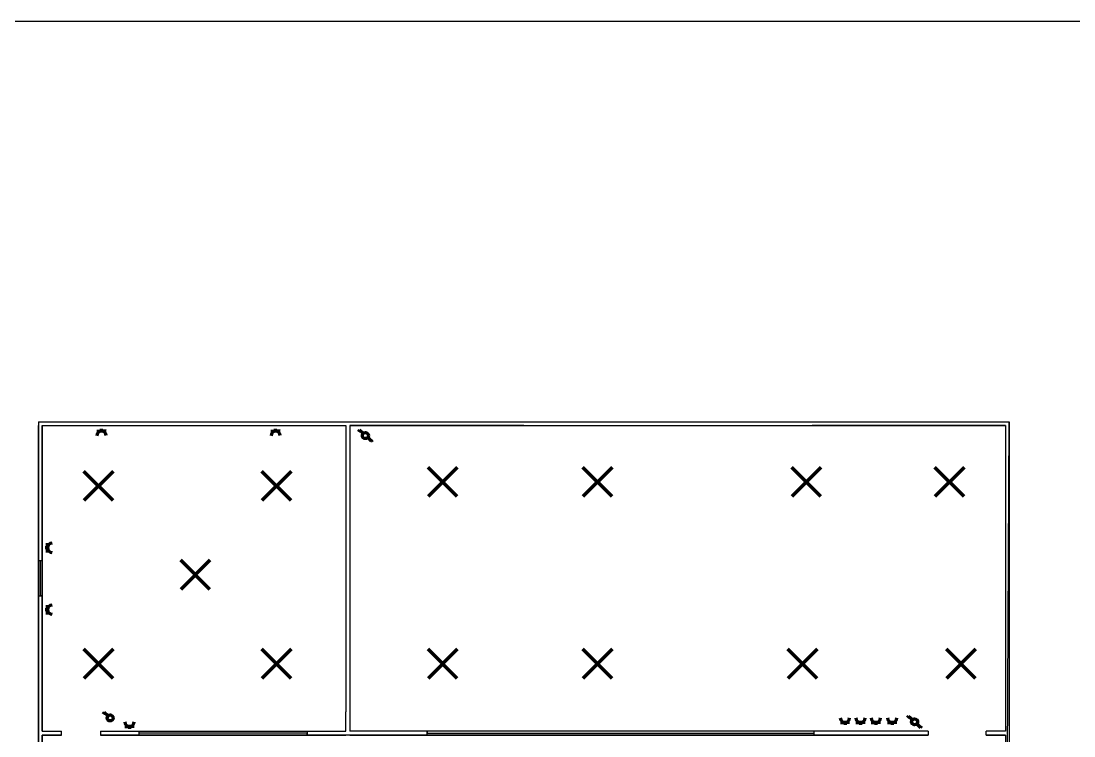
# Model space of a CAD drawing. Header units: millimetres. Extents: x 27207 to 63174, y 4783 to 28482.
# Drawn here: x 49640 to 52362, y 26634 to 28482 of the extents above; entities that cross this region are included whole.
import ezdxf

# ---------------------------------------------------------------- set-up
doc = ezdxf.new("R2010")
doc.units = ezdxf.units.MM
doc.header["$LTSCALE"] = 20
doc.layers.add('semboller-tablosu', color=3, linetype='Continuous', lineweight=70)

msp = doc.modelspace()

# ---------------------------------------------------------------- linework, layer by layer
for p, q in [((49684.653, 27445.885), (52194.653, 27445.885)), ((49684.653, 27445.885), (49684.653, 26435.885)), ((52184.653, 25425.885), (52194.653, 27445.885)), ((52194.653, 27445.885), (52194.653, 23425.885)), ((49684.653, 23435.885), (49684.653, 27435.885)), ((49694.653, 26645.885), (49694.653, 27435.885)), ((49694.653, 27435.885), (50479.653, 27435.885)), ((49694.653, 27435.885), (49694.653, 26645.885)), ((49694.653, 27435.885), (49702.653, 27435.885)), ((49694.653, 27435.885), (49694.653, 27085.885)), ((49702.653, 27435.885), (50479.653, 27435.885)), ((50479.653, 27435.885), (50479.653, 26695.885)), ((50479.653, 27435.885), (50479.653, 26985.885)), ((50489.653, 27435.885), (50492.653, 27435.885)), ((50489.653, 27435.885), (50492.653, 27435.885)), ((50939.653, 27435.885), (50489.653, 27435.885)), ((50489.653, 27435.885), (50489.653, 26675.885)), ((50492.653, 27435.885), (50939.653, 27435.885)), ((50939.653, 27435.885), (51409.653, 27435.885)), ((51409.653, 27435.885), (51684.653, 27435.885)), ((51684.653, 27435.885), (52184.653, 27435.885)), ((52184.653, 27435.885), (51684.653, 27435.885)), ((52184.653, 27435.885), (52184.653, 26645.885)), ((52184.653, 27435.885), (52184.653, 27010.885)), ((49694.653, 27085.885), (49684.653, 27085.885)), ((49684.653, 27085.885), (49684.653, 26995.885)), ((49689.653, 26995.885), (49689.653, 27085.885)), ((49684.653, 26860.885), (49684.653, 27010.885)), ((52194.653, 27010.885), (52194.653, 26860.885)), ((49684.653, 26995.885), (49694.653, 26995.885)), ((49694.653, 26995.885), (49689.653, 26995.885)), ((49694.653, 26645.885), (49694.653, 26860.885)), ((50479.653, 26645.885), (50479.653, 26695.885)), ((50489.653, 26675.885), (50489.653, 26645.885)), ((49694.653, 26645.885), (49744.653, 26645.885)), ((49694.653, 26435.885), (49694.653, 26635.885)), ((49694.653, 26635.885), (49694.653, 26435.885)), ((49694.653, 26435.885), (49694.653, 26635.885)), ((49744.653, 26635.885), (49694.653, 26635.885)), ((49694.653, 26635.885), (49744.653, 26635.885)), ((49694.653, 26635.885), (49744.653, 26635.885)), ((49744.653, 26635.885), (49744.653, 26645.885)), ((49844.653, 26645.885), (50479.653, 26645.885)), ((49844.653, 26645.885), (49844.653, 26635.885)), ((50479.653, 26635.885), (49844.653, 26635.885)), ((49844.653, 26635.885), (50479.653, 26635.885)), ((49844.653, 26635.885), (49944.653, 26635.885)), ((49944.653, 26635.885), (49944.653, 26645.885)), ((49944.653, 26645.885), (50379.653, 26645.885)), ((50379.653, 26640.885), (49944.653, 26640.885)), ((50379.653, 26645.885), (50379.653, 26635.885)), ((50379.653, 26635.885), (50379.653, 26640.885)), ((50489.653, 26635.885), (50479.653, 26635.885)), ((51984.653, 26645.885), (50489.653, 26645.885)), ((50489.653, 26635.885), (51984.653, 26635.885)), ((51984.653, 26635.885), (50489.653, 26635.885)), ((50689.653, 26635.885), (50689.653, 26645.885)), ((50689.653, 26645.885), (50689.653, 26640.885)), ((50689.653, 26640.885), (50789.653, 26640.885)), ((51689.653, 26635.885), (50689.653, 26635.885)), ((50789.653, 26640.885), (51689.653, 26640.885)), ((51984.653, 26645.885), (51689.653, 26645.885)), ((51689.653, 26645.885), (51689.653, 26635.885)), ((51984.653, 26645.885), (51984.653, 26635.885)), ((52184.653, 26645.885), (52134.653, 26645.885)), ((52134.653, 26635.885), (52134.653, 26645.885)), ((52134.653, 26635.885), (52184.653, 26635.885)), ((52184.653, 26635.885), (52134.653, 26635.885)), ((52184.653, 26635.885), (52134.653, 26635.885)), ((52184.653, 26635.885), (52184.653, 26435.885))]:
    msp.add_line(p, q)
at = {"ltscale": 75}
msp.add_lwpolyline([(31075.758, 28481.77), (60086.905, 28481.77), (60086.905, 21993.21), (31075.758, 21993.21)], close=True, dxfattribs=at)
at = {"layer": 'semboller-tablosu'}
for p, q in [((49835.84, 27421.736), (49859.862, 27422.011)), ((49847.851, 27421.873), (49847.782, 27427.879)), ((49859.862, 27422.011), (49847.851, 27421.873)), ((50285.84, 27421.736), (50309.862, 27422.011)), ((50297.851, 27421.873), (50297.782, 27427.879)), ((50309.862, 27422.011), (50297.851, 27421.873)), ((50514.526, 27423.952), (50511.038, 27420.084)), ((50524.197, 27415.232), (50514.526, 27423.952)), ((50535.947, 27404.832), (50545.105, 27395.674)), ((50545.105, 27395.674), (50548.766, 27399.335)), ((49877.627, 27242.373), (49802.373, 27317.627)), ((49877.627, 27317.627), (49802.373, 27242.373)), ((50337.627, 27242.373), (50262.373, 27317.627)), ((50337.627, 27317.627), (50262.373, 27242.373)), ((50767.627, 27252.373), (50692.373, 27327.627)), ((50767.627, 27327.627), (50692.373, 27252.373)), ((51167.627, 27252.373), (51092.373, 27327.627)), ((51167.627, 27327.627), (51092.373, 27252.373)), ((51707.627, 27252.373), (51632.373, 27327.627)), ((51707.627, 27327.627), (51632.373, 27252.373)), ((52077.627, 27252.373), (52002.373, 27327.627)), ((52077.627, 27327.627), (52002.373, 27252.373)), ((49707.989, 27119.862), (49701.983, 27119.793)), ((49708.127, 27107.851), (49707.851, 27131.873)), ((49707.851, 27131.873), (49707.989, 27119.862)), ((50127.627, 27012.373), (50052.373, 27087.627)), ((50127.627, 27087.627), (50052.373, 27012.373)), ((49707.989, 26959.862), (49701.983, 26959.793)), ((49708.127, 26947.851), (49707.851, 26971.873)), ((49707.851, 26971.873), (49707.989, 26959.862)), ((49877.627, 26782.373), (49802.373, 26857.627)), ((49877.627, 26857.627), (49802.373, 26782.373)), ((50337.627, 26782.373), (50262.373, 26857.627)), ((50337.627, 26857.627), (50262.373, 26782.373)), ((50767.627, 26782.373), (50692.373, 26857.627)), ((50767.627, 26857.627), (50692.373, 26782.373)), ((51167.627, 26782.373), (51092.373, 26857.627)), ((51167.627, 26857.627), (51092.373, 26782.373)), ((51697.627, 26782.373), (51622.373, 26857.627)), ((51697.627, 26857.627), (51622.373, 26782.373)), ((52107.627, 26782.373), (52032.373, 26857.627)), ((52107.627, 26857.627), (52032.373, 26782.373)), ((49854.526, 26693.952), (49851.038, 26690.084)), ((49864.197, 26685.232), (49854.526, 26693.952)), ((51934.526, 26683.952), (51931.038, 26680.084)), ((51944.197, 26675.232), (51934.526, 26683.952)), ((49932.141, 26658.119), (49908.119, 26657.859)), ((49908.119, 26657.859), (49920.13, 26657.989)), ((49920.13, 26657.989), (49920.195, 26651.983)), ((51782.013, 26668.25), (51757.99, 26667.989)), ((51757.99, 26667.989), (51770.001, 26668.119)), ((51770.001, 26668.119), (51770.067, 26662.114)), ((51822.013, 26668.25), (51797.99, 26667.989)), ((51797.99, 26667.989), (51810.001, 26668.119)), ((51810.001, 26668.119), (51810.067, 26662.114)), ((51862.013, 26668.25), (51837.99, 26667.989)), ((51837.99, 26667.989), (51850.001, 26668.119)), ((51850.001, 26668.119), (51850.067, 26662.114)), ((51904.153, 26668.25), (51880.13, 26667.989)), ((51880.13, 26667.989), (51892.141, 26668.119)), ((51892.141, 26668.119), (51892.207, 26662.114)), ((51955.947, 26664.832), (51965.105, 26655.674)), ((51965.105, 26655.674), (51968.766, 26659.335))]:
    msp.add_line(p, q, dxfattribs=at)
for centre in [(50530, 27410), (49870, 26680), (51950, 26670)]:
    msp.add_circle(centre, 7.813, dxfattribs=at)
for centre, start, end in [((49847.989, 27409.862), 0.657149, 180.657149), ((50297.989, 27409.862), 0.657149, 180.657149), ((49720, 27120), 90.657149, 270.657149), ((49720, 26960), 90.657149, 270.657149), ((51769.871, 26680.13), 180.621602, 0.621602), ((51809.871, 26680.13), 180.621602, 0.621602), ((51849.871, 26680.13), 180.621602, 0.621602), ((51892.011, 26680.13), 180.621602, 0.621602), ((49920, 26670), 180.621602, 0.621602)]:
    msp.add_arc(centre, 12.012, start, end, dxfattribs=at)

doc.saveas('drawing.dxf')
